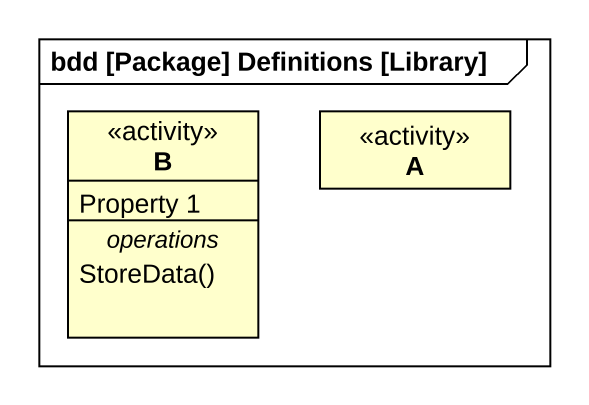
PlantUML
@startuml
mainframe bdd [Package] Definitions [Library]
hide circle
hide empty members
class B <<activity>> {
  Property 1
  -- operations --
  StoreData()
}
class A <<activity>>
@enduml
